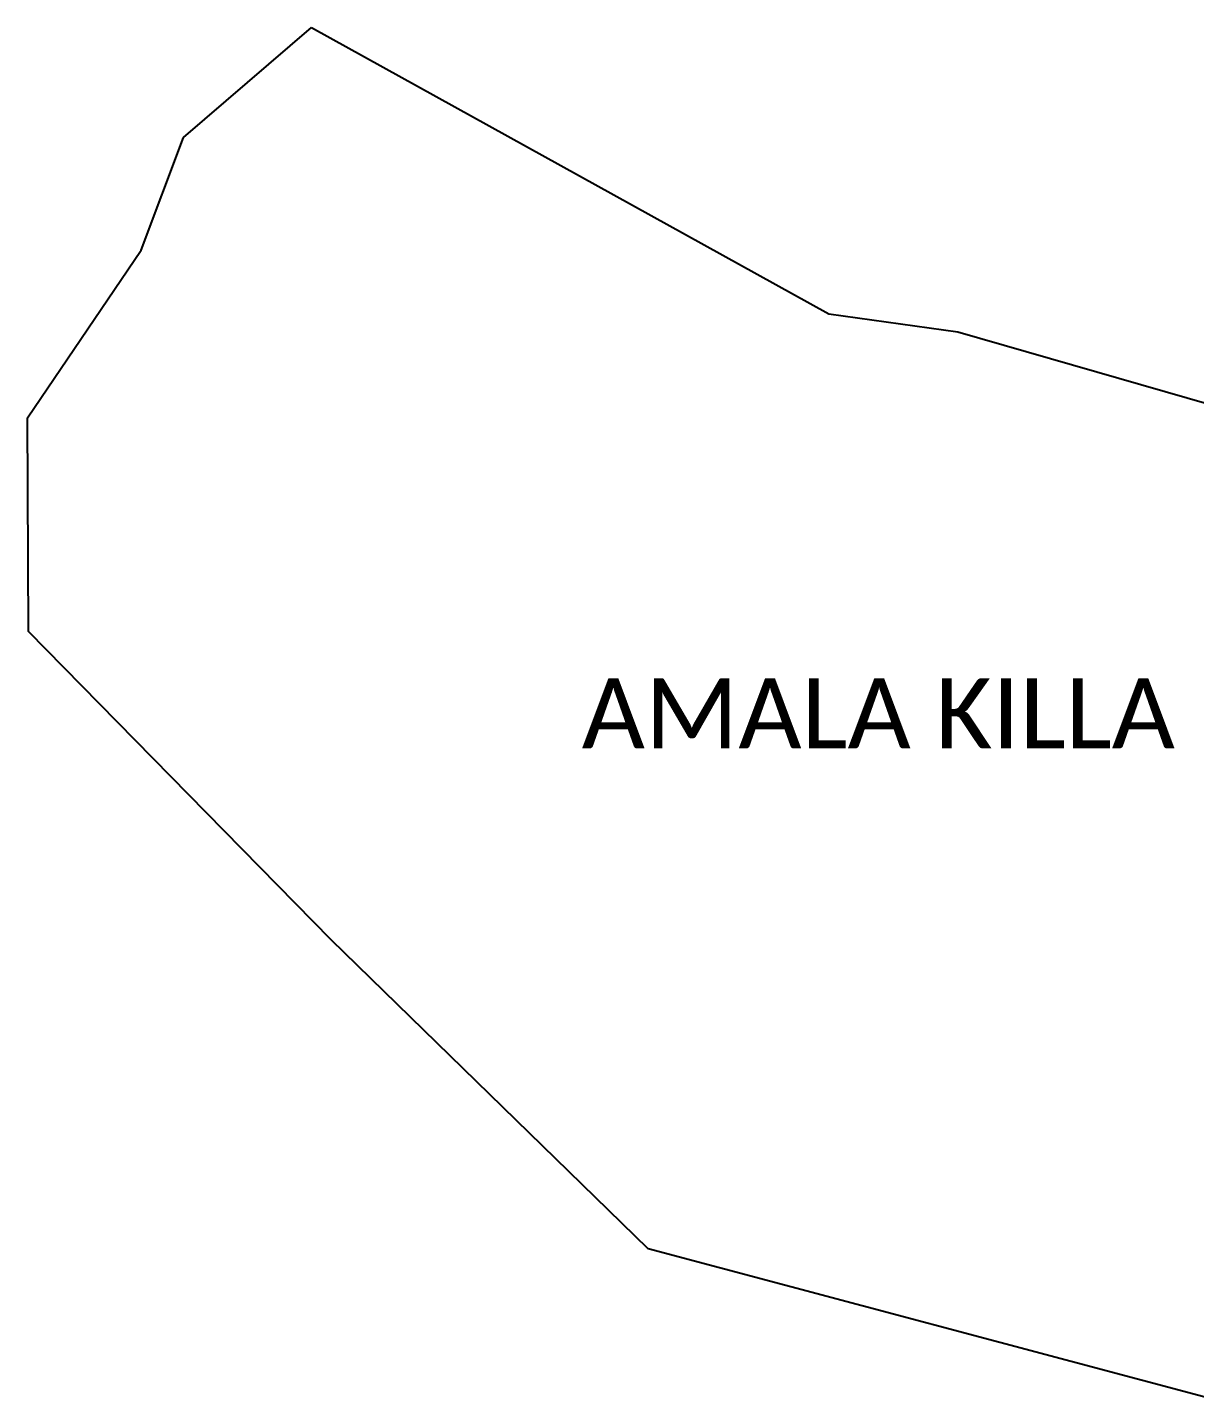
# Model space of a CAD drawing. Header units: metres. Extents: x 260510 to 264188, y 2153249 to 2155799.
# Drawn here: x 260510 to 262651, y 2153282 to 2155799 of the extents above; entities that cross this region are included whole.
import ezdxf

# ---------------------------------------------------------------- set-up
doc = ezdxf.new("R2010")
doc.units = ezdxf.units.M
doc.layers.add('village', color=3, linetype='Continuous')
doc.layers.add('VILLAGE NAME', color=250, linetype='Continuous')

msp = doc.modelspace()

# ---------------------------------------------------------------- linework, layer by layer
at = {"layer": 'village'}
for points in [[(260796, 2155597.1), (261031.3, 2155799)], [(260718.4, 2155390.3), (260796, 2155597.1)]]:
    msp.add_lwpolyline(points, dxfattribs=at)
at = {"layer": 'village', "color": 3, "true_color": 0x00ff00}
for points in [[(261031.3, 2155799, 0), (261980.4, 2155273.8, 0), (262217.1, 2155240.5, 0), (263398.8, 2154900.5, 0)], [(263398.8, 2154900.5, 0), (263241.1, 2154086.9, 0), (262918.8, 2153907.1, 0), (262686.8, 2153282, 0), (261648.8, 2153558.8, 0), (261067.4, 2154125.3, 0), (260512.2, 2154690.9, 0), (260510, 2155083, 0), (260718.4, 2155390.3, 0)]]:
    msp.add_polyline3d(points, dxfattribs=at)

# ---------------------------------------------------------------- texts
at = {"layer": 'VILLAGE NAME', "insert": (261526.9, 2154605.2), "char_height": 128.647, "attachment_point": 1}
msp.add_mtext_dynamic_manual_height_columns('{\\fCalibri|b0|i0|c0|p34;AMALA KILLA }', width=1334.797, gutter_width=643.2, heights=[0], dxfattribs=at)

doc.saveas('drawing.dxf')
